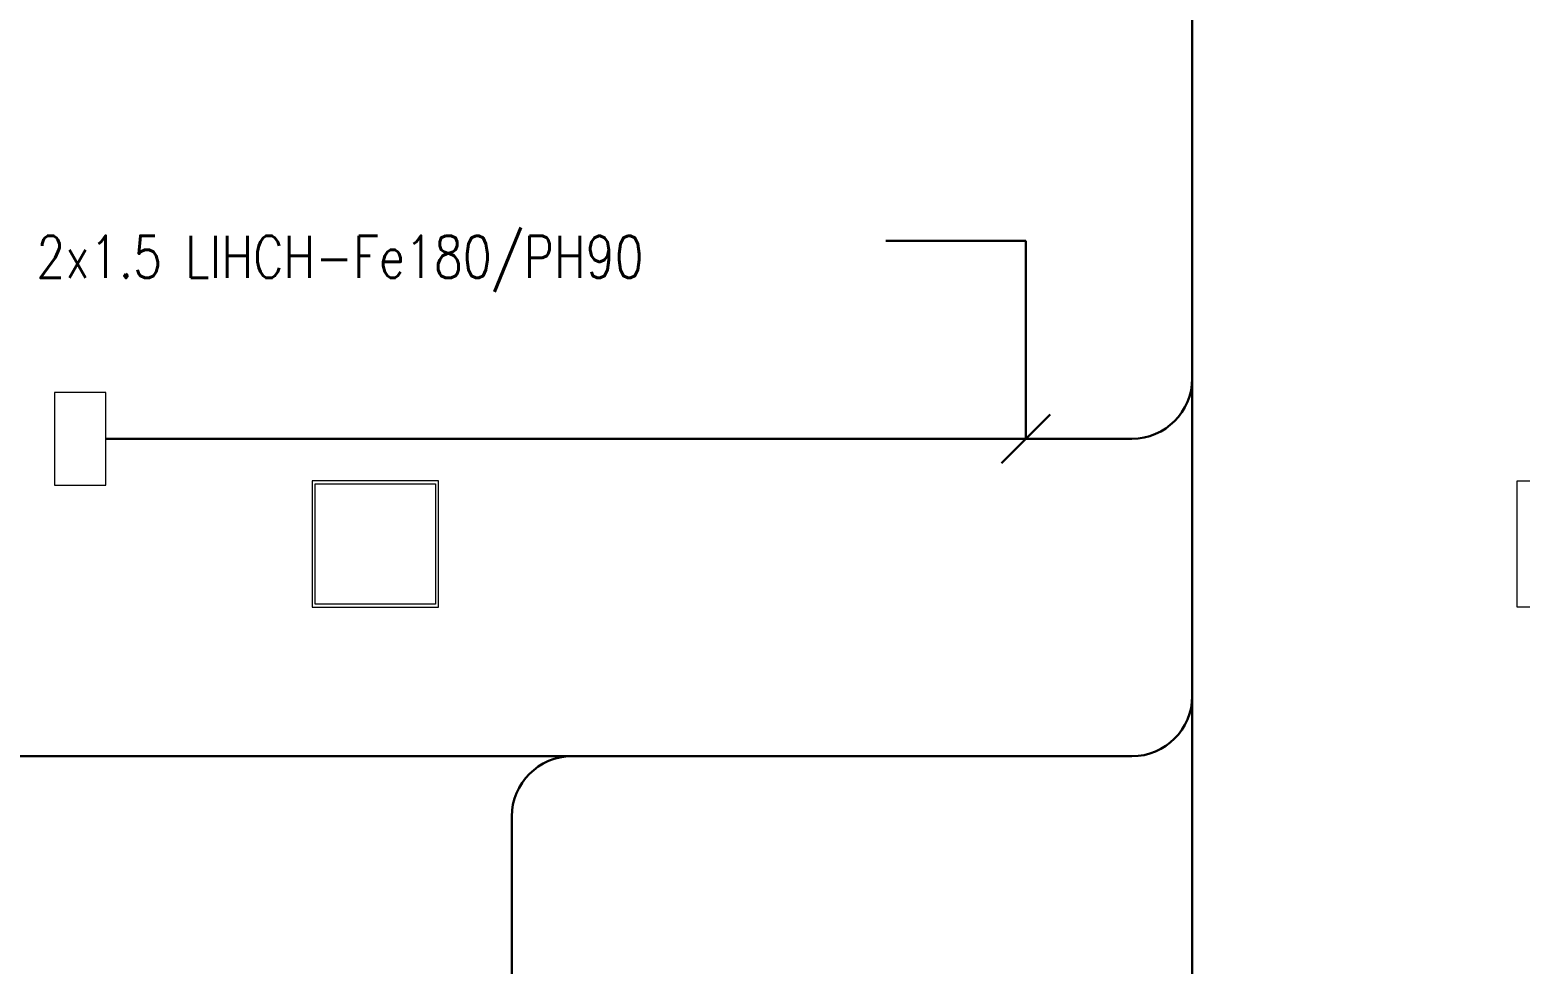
# Model space of a CAD drawing. Extents: x -3709 to 34962, y 0 to 8245.
# Drawn here: x 24406 to 25396, y 773 to 1394 of the extents above; entities that cross this region are included whole.
import ezdxf

# ---------------------------------------------------------------- set-up
doc = ezdxf.new("R2010")
doc.units = 0
doc.layers.get('0').update_dxf_attribs({"color": 9, "lineweight": 9})
for name, color, linetype, lineweight in [('01', 9, 'Continuous', 9), ('14', 9, 'Continuous', 9), ('E-MODÜL HATTI', 6, 'Continuous', 30), ('E-YAZI', 7, 'Continuous', 30), ('H-DAMPER', 1, 'Continuous', 13)]:
    doc.layers.add(name, color=color, linetype=linetype, lineweight=lineweight)
doc.styles.add('E-YAZI', font='txttw.shx')

# ---------------------------------------------------------------- blocks, each defined once
blk = doc.blocks.new('p-kolon-80x80-vw')
at = {"layer": '01'}
blk.add_lwpolyline([(-40, -40), (-40, 40), (40, 40), (40, -40)], close=True, dxfattribs=at)

msp = doc.modelspace()

# ---------------------------------------------------------------- linework, layer by layer
at = {"layer": '14'}
msp.add_lwpolyline([(24677.84, 1094.5), (24593.84, 1094.5), (24593.84, 1010.5), (24677.84, 1010.5)], close=True, dxfattribs=at)
msp.add_lwpolyline([(25458.84, 1010.5), (25393.84, 1010.5), (25393.84, 1094.5), (25458.84, 1094.5)], dxfattribs=at)
at = {"layer": 'E-MODÜL HATTI', "ltscale": 50}
for p, q in [((25178.13, 3000), (25178.13, 570.29)), ((24456.9, 1122.46), (25138.13, 1122.46)), ((24143.09, 911.56), (25138.13, 911.56)), ((24726.38, 567), (24726.38, 871.56))]:
    msp.add_line(p, q, dxfattribs=at)
for centre, start, end in [((25138.13, 1162.46), 270, 0), ((25138.13, 951.56), 270, 0), ((24766.38, 871.56), 90, 180)]:
    msp.add_arc(centre, 40, start, end, dxfattribs=at)
at = {"layer": 'E-YAZI', "color": 3}
for p, q in [((24974.69, 1253.81), (25067.69, 1253.81)), ((25067.69, 1253.81), (25067.69, 1122.46)), ((25051.53, 1106.29), (25083.85, 1138.62))]:
    msp.add_line(p, q, dxfattribs=at)
at = {"layer": 'H-DAMPER'}
msp.add_lwpolyline([(24422.9, 1153.23), (24422.9, 1091.68), (24456.9, 1091.68), (24456.9, 1153.23)], close=True, dxfattribs=at)

# ---------------------------------------------------------------- block references
msp.add_blockref('p-kolon-80x80-vw', (24635.84, 1052.5))

# ---------------------------------------------------------------- texts
at = {"layer": 'E-YAZI', "color": 3, "style": 'E-YAZI', "width": 0.8}
msp.add_text('2x1.5 LIHCH-Fe180/PH90', height=28, dxfattribs=at).set_placement((24410.69, 1229.31))

doc.saveas('drawing.dxf')
